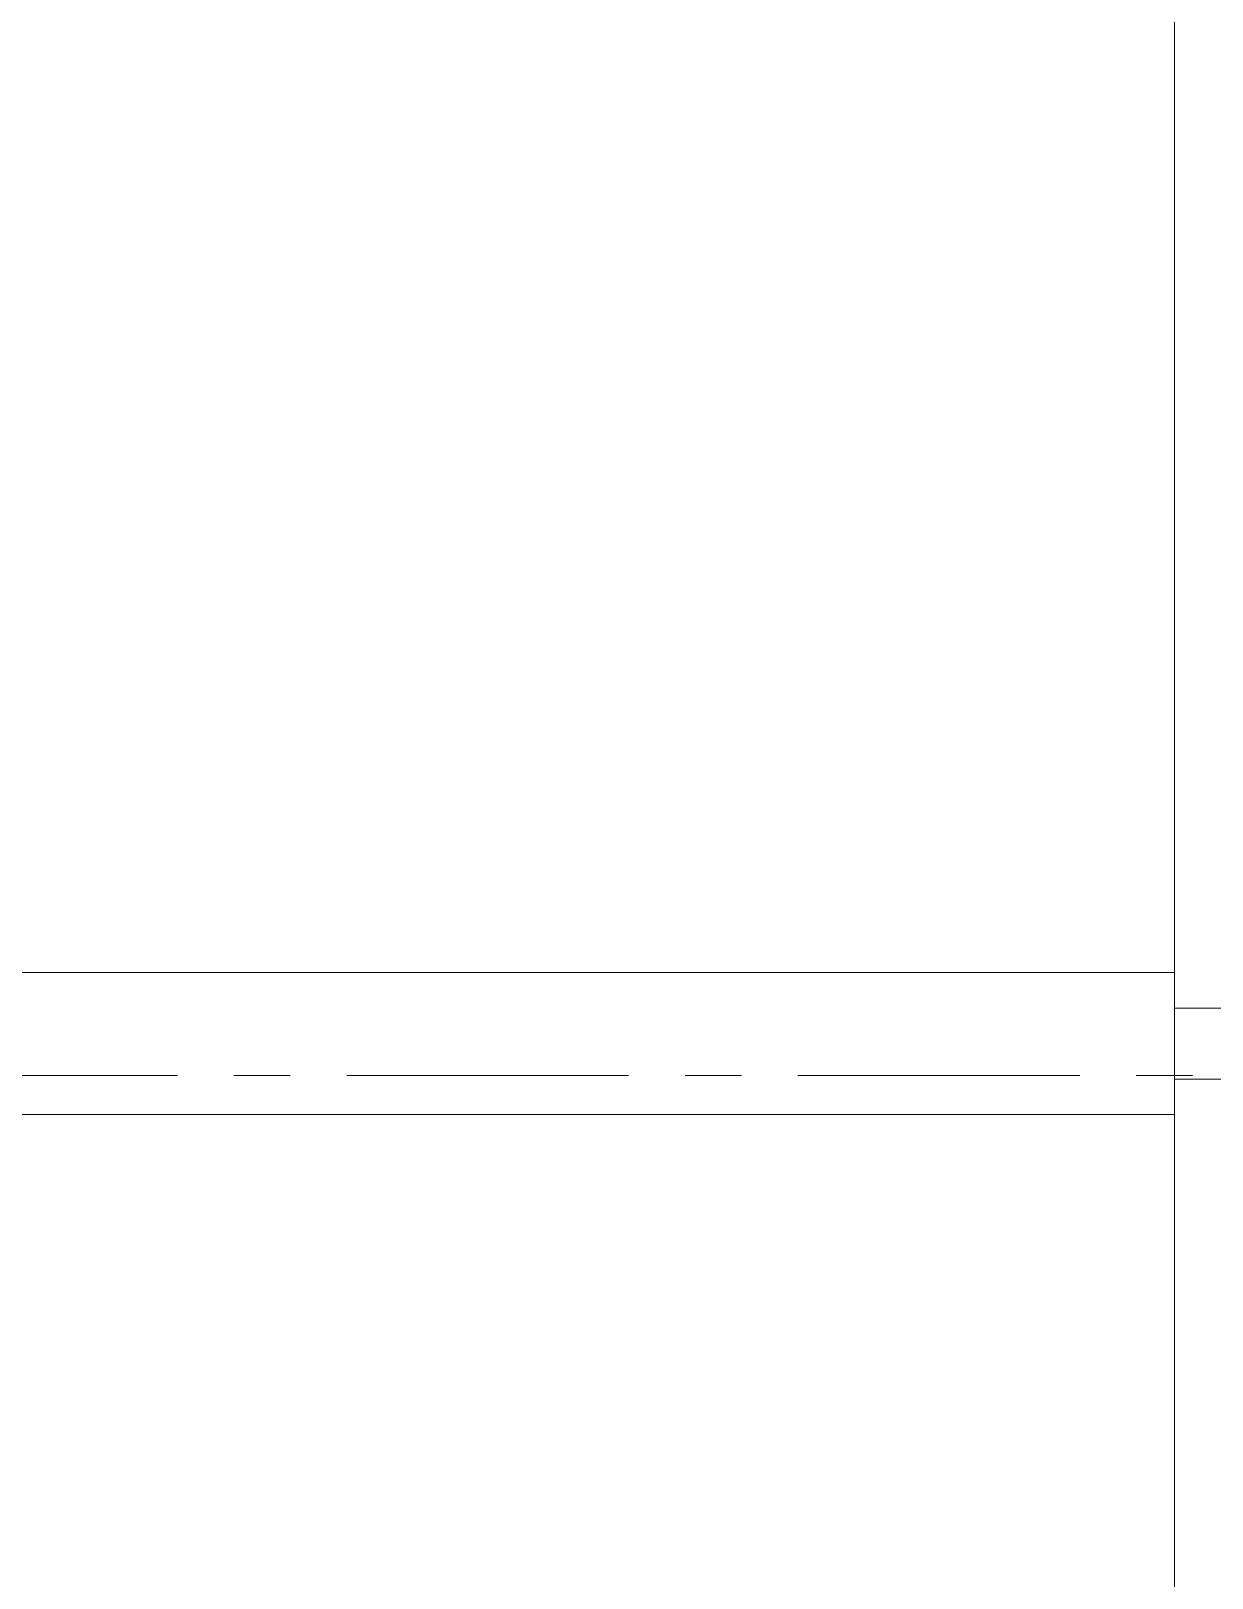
# Model space of a CAD drawing. Header units: millimetres. Extents: x -220592 to 404889, y -217665 to 38245.
# Drawn here: x -930.37 to -897.11, y -1210.44 to -1166.87 of the extents above; entities that cross this region are included whole.
import ezdxf

# ---------------------------------------------------------------- set-up
doc = ezdxf.new("R2010")
doc.units = ezdxf.units.MM
doc.linetypes.add('XKITLINE00', pattern=[0])
doc.layers.add('000 - 0_HIDE_OBJ_FRAMING_DEF_SUB_1', color=7, linetype='Continuous')
doc.layers.add('S-GRID', color=7, linetype='Continuous', lineweight=0)

# ---------------------------------------------------------------- blocks, each defined once
blk = doc.blocks.new('*A13472')
at = {"layer": '000 - 0_HIDE_OBJ_FRAMING_DEF_SUB_1', "color": 7, "linetype": 'XKITLINE00', "lineweight": 0}
for p, q in [((-87.063349, 214.690805), (-87.063349, 242.690805)), ((-87.063349, 184.690405), (-87.063349, 212.690805))]:
    blk.add_line(p, q, dxfattribs=at)
blk = doc.blocks.new('*A14622')
at = {"layer": 'S-GRID', "color": 7, "linetype": 'XKITLINE00', "lineweight": 0}
for p, q in [((-123.067349, 212.790805), (-115.129849, 212.790805)), ((-113.542349, 212.790805), (-111.954849, 212.790805)), ((-110.367349, 212.790805), (-102.429849, 212.790805)), ((-100.842349, 212.790805), (-99.254849, 212.790805)), ((-97.667349, 212.790805), (-89.729849, 212.790805)), ((-88.142349, 212.790805), (-86.554849, 212.790805))]:
    blk.add_line(p, q, dxfattribs=at)
blk = doc.blocks.new('*A14626')
at = {"layer": '000 - 0_HIDE_OBJ_FRAMING_DEF_SUB_1', "color": 7, "linetype": 'XKITLINE00', "lineweight": 0}
for p, q in [((-166.903349, 215.690805), (-87.063349, 215.690805)), ((-87.063349, 214.690805), (-87.063349, 215.690805)), ((-87.063349, 211.690805), (-87.063349, 212.690805)), ((-166.903349, 211.690805), (-87.063349, 211.690805))]:
    blk.add_line(p, q, dxfattribs=at)
blk = doc.blocks.new('*A14915')
at = {"layer": '000 - 0_HIDE_OBJ_FRAMING_DEF_SUB_1', "color": 7, "linetype": 'XKITLINE00', "lineweight": 0}
for p, q in [((-87.063349, 214.690805), (-83.063349, 214.690805)), ((-87.063349, 212.690805), (-87.063349, 214.690805)), ((-83.063349, 214.690805), (-83.063349, 212.690805)), ((-83.063349, 212.690805), (-87.063349, 212.690805))]:
    blk.add_line(p, q, dxfattribs=at)

msp = doc.modelspace()

# ---------------------------------------------------------------- block references
at = {"color": 7, "lineweight": 0}
for name in ['*A13472', '*A14626', '*A14915', '*A14622']:
    msp.add_blockref(name, (-811.109, -1409.08), dxfattribs=at)

doc.saveas('drawing.dxf')
